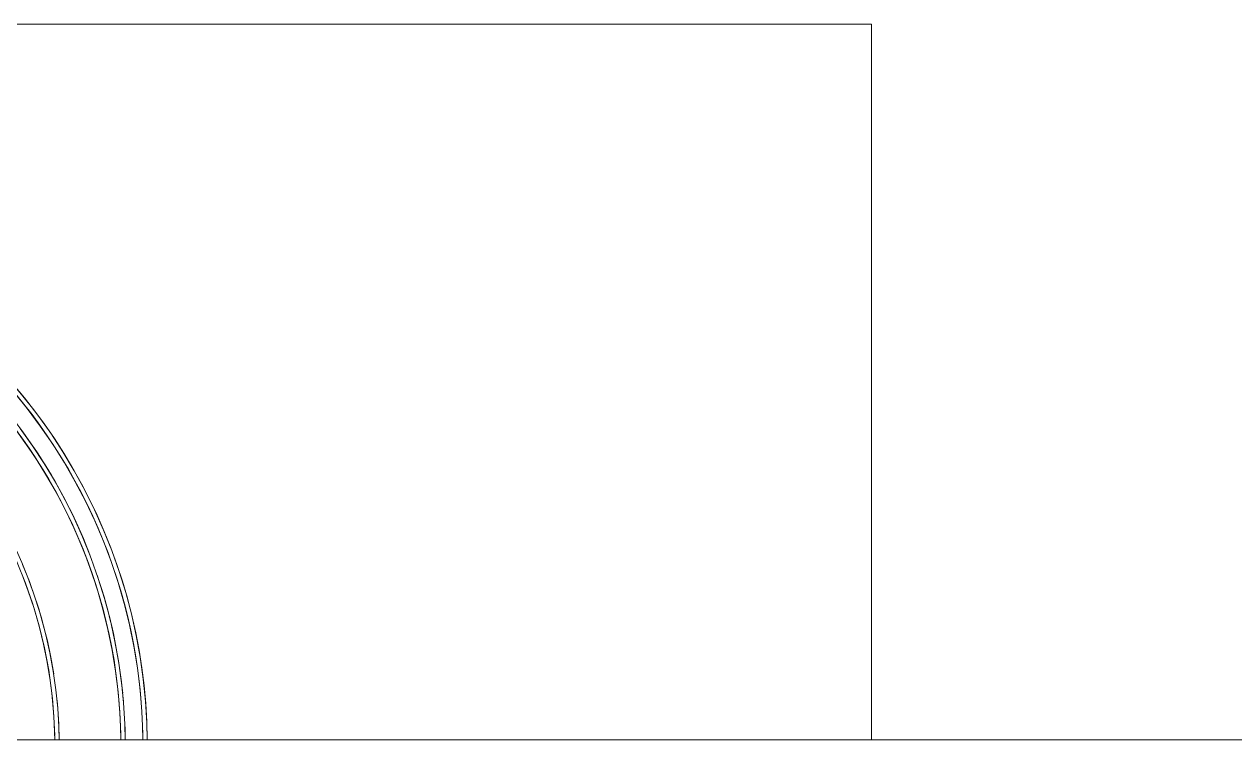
# Model space of a CAD drawing. Header units: millimetres. Extents: x -99196 to 15601, y -9661 to 93550.
# Drawn here: x -24550 to -24000, y 28800 to 29125 of the extents above; entities that cross this region are included whole.
import ezdxf

# ---------------------------------------------------------------- set-up
doc = ezdxf.new("R2010")
doc.units = ezdxf.units.MM
doc.layers.add('M-EQPM', color=44, linetype='Continuous', lineweight=5)
doc.layers.add('NET-THAY', color=2, linetype='Continuous', lineweight=9)

# ---------------------------------------------------------------- blocks, each defined once
blk = doc.blocks.new('ALB-AC MAY LANH - Generic _Without Brackets_-V152-MẶT ĐỨNG 14-1')
at = {"layer": 'M-EQPM'}
for p, q in [((-25035.52, 22525), (-24165.52, 22525)), ((-24165.52, 22525), (-24165.52, 22200))]:
    blk.add_line(p, q, dxfattribs=at)
at = {"layer": 'M-EQPM', "flags": 128}
for points in [[(-24494.57, 22200), (-24494.73, 22207.54), (-24495.33, 22217.56), (-24496.33, 22227.55), (-24497.73, 22237.49), (-24499.53, 22247.37), (-24501.72, 22257.16), (-24504.3, 22266.87), (-24507.27, 22276.46), (-24510.61, 22285.92), (-24514.34, 22295.24), (-24518.43, 22304.41), (-24522.89, 22313.41), (-24527.7, 22322.22), (-24532.86, 22330.83), (-24538.37, 22339.23), (-24544.2, 22347.4), (-24550.35, 22355.33), (-24556.82, 22363.01)], [(-24494.57, 22200), (-24494.73, 22207.54), (-24495.33, 22217.56), (-24496.33, 22227.55), (-24497.73, 22237.49), (-24499.53, 22247.37), (-24501.72, 22257.16), (-24504.3, 22266.87), (-24507.27, 22276.46), (-24510.61, 22285.92), (-24514.34, 22295.24), (-24518.43, 22304.41), (-24522.89, 22313.41), (-24527.7, 22322.22), (-24532.86, 22330.83), (-24538.37, 22339.23), (-24544.2, 22347.4), (-24550.35, 22355.33), (-24556.82, 22363.01)], [(-24494.57, 22200), (-24494.73, 22207.54), (-24495.33, 22217.56), (-24496.33, 22227.55), (-24497.73, 22237.49), (-24499.53, 22247.37), (-24501.72, 22257.16), (-24504.3, 22266.87), (-24507.27, 22276.46), (-24510.61, 22285.92), (-24514.34, 22295.24), (-24518.43, 22304.41), (-24522.89, 22313.41), (-24527.7, 22322.22), (-24532.86, 22330.83), (-24538.37, 22339.23), (-24544.2, 22347.4), (-24550.35, 22355.33), (-24556.82, 22363.01)], [(-24494.57, 22200), (-24494.73, 22207.54), (-24495.33, 22217.56), (-24496.33, 22227.55), (-24497.73, 22237.49), (-24499.53, 22247.37), (-24501.72, 22257.16), (-24504.3, 22266.87), (-24507.27, 22276.46), (-24510.61, 22285.92), (-24514.34, 22295.24), (-24518.43, 22304.41), (-24522.89, 22313.41), (-24527.7, 22322.22), (-24532.86, 22330.83), (-24538.37, 22339.23), (-24544.2, 22347.4), (-24550.35, 22355.33), (-24556.82, 22363.01)], [(-24494.57, 22200), (-24494.73, 22207.54), (-24495.33, 22217.56), (-24496.33, 22227.55), (-24497.73, 22237.49), (-24499.53, 22247.37), (-24501.72, 22257.16), (-24504.3, 22266.87), (-24507.27, 22276.46), (-24510.61, 22285.92), (-24514.34, 22295.24), (-24518.43, 22304.41), (-24522.89, 22313.41), (-24527.7, 22322.22), (-24532.86, 22330.83), (-24538.37, 22339.23), (-24544.2, 22347.4), (-24550.35, 22355.33), (-24556.82, 22363.01)], [(-24494.57, 22200), (-24494.73, 22207.54), (-24495.33, 22217.56), (-24496.33, 22227.55), (-24497.73, 22237.49), (-24499.53, 22247.37), (-24501.72, 22257.16), (-24504.3, 22266.87), (-24507.27, 22276.46), (-24510.61, 22285.92), (-24514.34, 22295.24), (-24518.43, 22304.41), (-24522.89, 22313.41), (-24527.7, 22322.22), (-24532.86, 22330.83), (-24538.37, 22339.23), (-24544.2, 22347.4), (-24550.35, 22355.33), (-24556.82, 22363.01)], [(-24494.57, 22200), (-24494.73, 22207.54), (-24495.33, 22217.56), (-24496.33, 22227.55), (-24497.73, 22237.49), (-24499.53, 22247.37), (-24501.72, 22257.16), (-24504.3, 22266.87), (-24507.27, 22276.46), (-24510.61, 22285.92), (-24514.34, 22295.24), (-24518.43, 22304.41), (-24522.89, 22313.41), (-24527.7, 22322.22), (-24532.86, 22330.83), (-24538.37, 22339.23), (-24544.2, 22347.4), (-24550.35, 22355.33), (-24556.82, 22363.01)], [(-24494.57, 22200), (-24494.73, 22207.54), (-24495.33, 22217.56), (-24496.33, 22227.55), (-24497.73, 22237.49), (-24499.53, 22247.37), (-24501.72, 22257.16), (-24504.3, 22266.87), (-24507.27, 22276.46), (-24510.61, 22285.92), (-24514.34, 22295.24), (-24518.43, 22304.41), (-24522.89, 22313.41), (-24527.7, 22322.22), (-24532.86, 22330.83), (-24538.37, 22339.23), (-24544.2, 22347.4), (-24550.35, 22355.33), (-24556.82, 22363.01)], [(-24555.33, 22358.21), (-24549.06, 22350.48), (-24543.1, 22342.5), (-24537.46, 22334.29), (-24532.16, 22325.86), (-24527.2, 22317.22), (-24522.58, 22308.4), (-24518.33, 22299.39), (-24514.43, 22290.23), (-24510.91, 22280.91), (-24507.76, 22271.46), (-24505, 22261.9), (-24502.61, 22252.23), (-24500.62, 22242.47), (-24499.02, 22232.64), (-24497.81, 22222.75), (-24497, 22212.83), (-24496.58, 22202.88), (-24496.55, 22200)], [(-24504.57, 22200), (-24504.72, 22207.14), (-24505.3, 22216.76), (-24506.26, 22226.35), (-24507.6, 22235.9), (-24509.33, 22245.38), (-24511.43, 22254.79), (-24513.91, 22264.1), (-24516.76, 22273.31), (-24519.97, 22282.4), (-24523.55, 22291.35), (-24527.48, 22300.15), (-24531.76, 22308.79), (-24536.38, 22317.25), (-24541.34, 22325.52), (-24546.62, 22333.58), (-24552.22, 22341.42)], [(-24551.23, 22336.68), (-24545.82, 22328.8), (-24540.73, 22320.7), (-24535.96, 22312.42), (-24531.54, 22303.94), (-24527.45, 22295.3), (-24523.71, 22286.5), (-24520.33, 22277.56), (-24517.31, 22268.49), (-24514.66, 22259.31), (-24512.37, 22250.03), (-24510.45, 22240.66), (-24508.92, 22231.23), (-24507.76, 22221.74), (-24506.98, 22212.21), (-24506.58, 22202.66), (-24506.55, 22200)], [(-24555.33, 22358.21), (-24549.06, 22350.48), (-24543.1, 22342.5), (-24537.46, 22334.29), (-24532.16, 22325.86), (-24527.2, 22317.22), (-24522.58, 22308.4), (-24518.33, 22299.39), (-24514.43, 22290.23), (-24510.91, 22280.91), (-24507.76, 22271.46), (-24505, 22261.9), (-24502.61, 22252.23), (-24500.62, 22242.47), (-24499.02, 22232.64), (-24497.81, 22222.75), (-24497, 22212.83), (-24496.58, 22202.88), (-24496.55, 22200)], [(-24555.33, 22358.21), (-24549.06, 22350.48), (-24543.1, 22342.5), (-24537.46, 22334.29), (-24532.16, 22325.86), (-24527.2, 22317.22), (-24522.58, 22308.4), (-24518.33, 22299.39), (-24514.43, 22290.23), (-24510.91, 22280.91), (-24507.76, 22271.46), (-24505, 22261.9), (-24502.61, 22252.23), (-24500.62, 22242.47), (-24499.02, 22232.64), (-24497.81, 22222.75), (-24497, 22212.83), (-24496.58, 22202.88), (-24496.55, 22200)], [(-24555.33, 22358.21), (-24549.06, 22350.48), (-24543.1, 22342.5), (-24537.46, 22334.29), (-24532.16, 22325.86), (-24527.2, 22317.22), (-24522.58, 22308.4), (-24518.33, 22299.39), (-24514.43, 22290.23), (-24510.91, 22280.91), (-24507.76, 22271.46), (-24505, 22261.9), (-24502.61, 22252.23), (-24500.62, 22242.47), (-24499.02, 22232.64), (-24497.81, 22222.75), (-24497, 22212.83), (-24496.58, 22202.88), (-24496.55, 22200)], [(-24555.33, 22358.21), (-24549.06, 22350.48), (-24543.1, 22342.5), (-24537.46, 22334.29), (-24532.16, 22325.86), (-24527.2, 22317.22), (-24522.58, 22308.4), (-24518.33, 22299.39), (-24514.43, 22290.23), (-24510.91, 22280.91), (-24507.76, 22271.46), (-24505, 22261.9), (-24502.61, 22252.23), (-24500.62, 22242.47), (-24499.02, 22232.64), (-24497.81, 22222.75), (-24497, 22212.83), (-24496.58, 22202.88), (-24496.55, 22200)], [(-24555.33, 22358.21), (-24549.06, 22350.48), (-24543.1, 22342.5), (-24537.46, 22334.29), (-24532.16, 22325.86), (-24527.2, 22317.22), (-24522.58, 22308.4), (-24518.33, 22299.39), (-24514.43, 22290.23), (-24510.91, 22280.91), (-24507.76, 22271.46), (-24505, 22261.9), (-24502.61, 22252.23), (-24500.62, 22242.47), (-24499.02, 22232.64), (-24497.81, 22222.75), (-24497, 22212.83), (-24496.58, 22202.88), (-24496.55, 22200)], [(-24555.33, 22358.21), (-24549.06, 22350.48), (-24543.1, 22342.5), (-24537.46, 22334.29), (-24532.16, 22325.86), (-24527.2, 22317.22), (-24522.58, 22308.4), (-24518.33, 22299.39), (-24514.43, 22290.23), (-24510.91, 22280.91), (-24507.76, 22271.46), (-24505, 22261.9), (-24502.61, 22252.23), (-24500.62, 22242.47), (-24499.02, 22232.64), (-24497.81, 22222.75), (-24497, 22212.83), (-24496.58, 22202.88), (-24496.55, 22200)], [(-24555.33, 22358.21), (-24549.06, 22350.48), (-24543.1, 22342.5), (-24537.46, 22334.29), (-24532.16, 22325.86), (-24527.2, 22317.22), (-24522.58, 22308.4), (-24518.33, 22299.39), (-24514.43, 22290.23), (-24510.91, 22280.91), (-24507.76, 22271.46), (-24505, 22261.9), (-24502.61, 22252.23), (-24500.62, 22242.47), (-24499.02, 22232.64), (-24497.81, 22222.75), (-24497, 22212.83), (-24496.58, 22202.88), (-24496.55, 22200)], [(-24534.57, 22200), (-24534.69, 22205.94), (-24535.2, 22214.36), (-24536.04, 22222.76), (-24537.22, 22231.12), (-24538.73, 22239.42), (-24540.57, 22247.66), (-24542.74, 22255.81), (-24545.24, 22263.87), (-24548.05, 22271.83), (-24551.18, 22279.67)], [(-24551.56, 22275.33), (-24548.6, 22267.51), (-24545.96, 22259.58), (-24543.63, 22251.55), (-24541.63, 22243.43), (-24539.96, 22235.24), (-24538.62, 22226.99), (-24537.6, 22218.7), (-24536.92, 22210.36), (-24536.57, 22202.01)]]:
    blk.add_lwpolyline(points, dxfattribs=at)
at = {"layer": 'M-EQPM'}
for radius, start, end in [(249, 0.5801, 179.4199), (249, 0.5801, 179.4199), (249, 0.5801, 179.4199), (249, 0.5801, 179.4199), (249, 0.5801, 179.4199), (249, 0.5801, 179.4199), (249, 0.5801, 179.4199), (249, 0.5801, 179.4199), (241, 20.9119, 159.0881), (239, 0.6044, 179.3956), (251, 0.5755, 59.5569), (251, 0.5755, 59.5569), (251, 0.5755, 59.5569), (251, 0.5755, 59.5569), (251, 0.5755, 59.5569), (251, 0.5755, 59.5569), (251, 0.5755, 59.5569), (251, 0.5755, 59.5569), (209, 0.6921, 179.3079), (211, 8.8553, 73.5749), (241, 20.9119, 44.7618), (239, 6.4286, 44.7598), (241, 5.6355, 18.6957), (241, 5.6355, 18.6957), (211, 0.6855, 5.7656), (241, 0.5994, 5.1959), (241, 0.5994, 5.1959), (239, 0.6044, 3.8357)]:
    blk.add_arc((-24745.52, 22197.5), radius, start, end, dxfattribs=at)
blk = doc.blocks.new('A$C677B3655')
at = {"layer": 'NET-THAY'}
blk.add_line((-36828.26, 300), (-39028.26, 300), dxfattribs=at)
at = {"layer": 'M-EQPM'}
blk.add_blockref('ALB-AC MAY LANH - Generic _Without Brackets_-V152-MẶT ĐỨNG 14-1', (-13327.74, -21900), dxfattribs=at)

msp = doc.modelspace()

# ---------------------------------------------------------------- block references
at = {"layer": 'NET-THAY'}
msp.add_blockref('A$C677B3655', (13327.74, 28500), dxfattribs=at)

doc.saveas('drawing.dxf')
